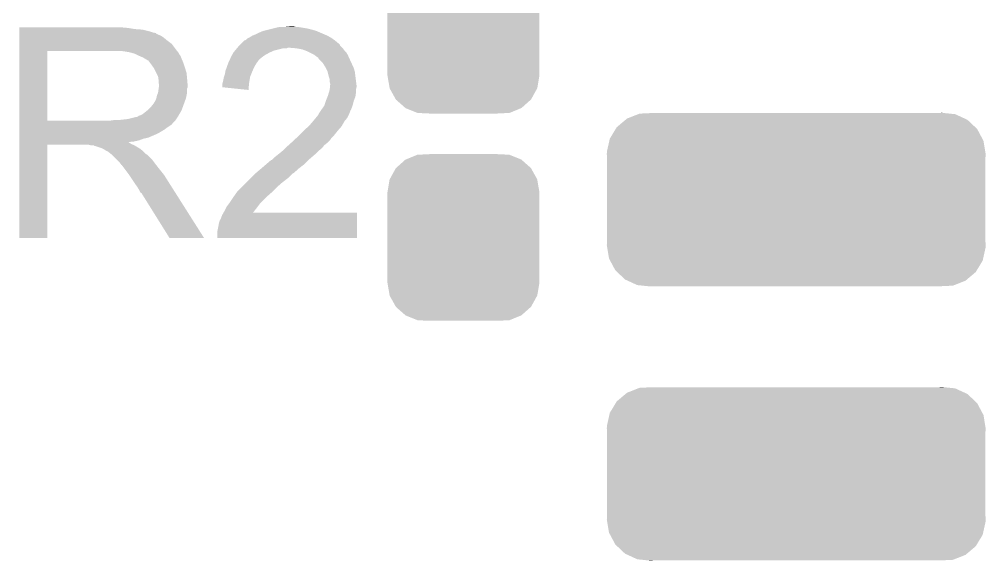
# Model space of a CAD drawing. Extents: x -1.3 to 24.2, y -3.9 to 24.8.
# Drawn here: x 5.131 to 9.608, y 10.012 to 12.519 of the extents above; entities that cross this region are included whole.
import ezdxf

# ---------------------------------------------------------------- set-up
doc = ezdxf.new("R2010")
doc.units = 0
doc.layers.get('0').update_dxf_attribs({"linetype": 'CONTINUOUS'})
doc.layers.add('ISO_9141_CLICK_V101_GTO', color=14, linetype='CONTINUOUS')
doc.layers.add('ISO_9141_CLICK_V101_GTS', color=12, linetype='CONTINUOUS')

# ---------------------------------------------------------------- blocks, each defined once
blk = doc.blocks.new('CUSTOM_45')
for points in [[(-0.83144, 0.335576), (-0.790738, 0.369828), (0.829316, 0.335576), (0.792994, 0.369828)], [(-0.790738, 0.369828), (-0.783834, 0.375636), (0.792994, 0.369828), (0.780338, 0.375636)], [(-0.783834, 0.375636), (-0.732468, 0.395778), (0.780338, 0.375636), (0.736446, 0.395778)], [(-0.732468, 0.395778), (-0.725912, 0.398348), (0.736446, 0.395778), (0.711906, 0.398348)], [(-0.725912, 0.398348), (-0.663766, 0.40132), (0.711906, 0.398348), (0.683524, 0.40132)], [(0.663766, 0.40132), (0.674566, 0.402258), (0.683524, 0.40132), (0.674566, 0.402258)], [(-0.863714, 0.282386), (-0.836558, 0.327142), (0.862066, 0.282386), (0.838258, 0.327142)], [(-0.836558, 0.327142), (-0.83144, 0.335576), (0.838258, 0.327142), (0.829316, 0.335576)], [(-0.877262, 0.221662), (-0.865984, 0.272212), (0.875788, 0.221662), (0.867476, 0.272212)], [(-0.865984, 0.272212), (-0.863714, 0.282386), (0.867476, 0.272212), (0.862066, 0.282386)], [(-0.87757, 0.21082), (-0.877262, 0.221662), (0.87757, 0.21082), (0.875788, 0.221662)], [(-0.876324, 0.189212), (-0.87757, 0.21082), (0.8763, 0.189212), (0.87757, 0.21082)], [(-0.8763, 0.188786), (-0.876324, 0.189212), (0.8763, 0.188786), (0.8763, 0.189212)], [(-0.8763, -0.188786), (-0.8763, 0.188786), (0.8763, -0.188786), (0.8763, 0.188786)], [(-0.87757, -0.21082), (-0.876326, -0.18921), (0.87757, -0.21082), (0.8763, -0.18921)], [(-0.875788, -0.221658), (-0.87757, -0.21082), (0.877264, -0.221658), (0.87757, -0.21082)], [(-0.876326, -0.18921), (-0.8763, -0.188786), (0.8763, -0.18921), (0.8763, -0.188786)], [(-0.867476, -0.272212), (-0.875788, -0.221658), (0.865984, -0.272212), (0.877264, -0.221658)], [(-0.862066, -0.282382), (-0.867476, -0.272212), (0.863716, -0.282382), (0.865984, -0.272212)], [(-0.83826, -0.327142), (-0.862066, -0.282382), (0.836558, -0.327142), (0.863716, -0.282382)], [(-0.829318, -0.335574), (-0.83826, -0.327142), (0.831442, -0.335574), (0.836558, -0.327142)], [(-0.792996, -0.36983), (-0.829318, -0.335574), (0.790732, -0.36983), (0.831442, -0.335574)], [(-0.780348, -0.375634), (-0.792996, -0.36983), (0.783836, -0.375634), (0.790732, -0.36983)], [(-0.73645, -0.39578), (-0.780348, -0.375634), (0.732456, -0.39578), (0.783836, -0.375634)], [(-0.711946, -0.398346), (-0.73645, -0.39578), (0.725912, -0.398346), (0.732456, -0.39578)], [(-0.683548, -0.40132), (-0.711946, -0.398346), (0.663766, -0.40132), (0.725912, -0.398346)], [(-0.674572, -0.40226), (-0.683548, -0.40132), (-0.674572, -0.40226), (-0.663766, -0.40132)]]:
    blk.add_solid(points)
blk = doc.blocks.new('CUSTOM_49')
for points in [[(-0.312264, 0.321732), (-0.26893, 0.360448), (0.312592, 0.321732), (0.268592, 0.360448)], [(-0.26893, 0.360448), (-0.267216, 0.361152), (0.268592, 0.360448), (0.26779, 0.361152)], [(-0.267216, 0.361152), (-0.213724, 0.383108), (0.26779, 0.361152), (0.21312, 0.383108)], [(-0.213724, 0.383108), (-0.20803, 0.383392), (0.21312, 0.383108), (0.212412, 0.383392)], [(-0.20803, 0.383392), (-0.154122, 0.38608), (0.212412, 0.383392), (0.154132, 0.38608)], [(-0.341452, 0.269636), (-0.313432, 0.320688), (0.341702, 0.269636), (0.313176, 0.320688)], [(-0.313432, 0.320688), (-0.312264, 0.321732), (0.313176, 0.320688), (0.312592, 0.321732)], [(-0.342144, 0.268372), (-0.341452, 0.269636), (0.34192, 0.268372), (0.341702, 0.269636)], [(-0.35179, 0.21082), (-0.342144, 0.268372), (0.35179, 0.21082), (0.34192, 0.268372)], [(-0.35179, 0.20955), (-0.35179, 0.21082), (0.35179, 0.20955), (0.35179, 0.21082)], [(-0.35179, -0.20955), (-0.35179, 0.20955), (0.35179, -0.20955), (0.35179, 0.20955)], [(-0.35179, -0.21082), (-0.35179, -0.20955), (0.35179, -0.21082), (0.35179, -0.20955)], [(-0.34192, -0.268358), (-0.35179, -0.21082), (0.342148, -0.268358), (0.35179, -0.21082)], [(-0.341702, -0.269636), (-0.34192, -0.268358), (0.341446, -0.269636), (0.342148, -0.268358)], [(-0.313184, -0.320676), (-0.341702, -0.269636), (0.31344, -0.320676), (0.341446, -0.269636)], [(-0.312594, -0.321732), (-0.313184, -0.320676), (0.312258, -0.321732), (0.31344, -0.320676)], [(-0.268602, -0.36044), (-0.312594, -0.321732), (0.26894, -0.36044), (0.312258, -0.321732)], [(-0.267792, -0.361154), (-0.268602, -0.36044), (0.2672, -0.361154), (0.26894, -0.36044)], [(-0.213136, -0.383104), (-0.267792, -0.361154), (0.213734, -0.383104), (0.2672, -0.361154)], [(-0.212414, -0.383394), (-0.213136, -0.383104), (0.207926, -0.383394), (0.213734, -0.383104)], [(-0.154122, -0.38608), (-0.212414, -0.383394), (0.154132, -0.38608), (0.207926, -0.383394)]]:
    blk.add_solid(points)

msp = doc.modelspace()

# ---------------------------------------------------------------- linework, layer by layer
at = {"layer": 'ISO_9141_CLICK_V101_GTO'}
for points in [[(5.13082, 12.47902), (5.130822, 12.48156), (5.63626, 12.47902), (5.60832, 12.48156)], [(5.13082, 12.47394), (5.13082, 12.47902), (5.666738, 12.47394), (5.63626, 12.47902)], [(5.13082, 12.4714), (5.13082, 12.47394), (5.7023, 12.4714), (5.666738, 12.47394)], [(5.13082, 12.46378), (5.13082, 12.4714), (5.732778, 12.46378), (5.7023, 12.4714)], [(5.13082, 12.4587), (5.13082, 12.46378), (5.748022, 12.4587), (5.732778, 12.46378)], [(5.13082, 12.45616), (5.13082, 12.4587), (5.760722, 12.45616), (5.748022, 12.4587)], [(5.13082, 12.456138), (5.13082, 12.45616), (5.76326, 12.456138), (5.760722, 12.45616)], [(5.13082, 12.453614), (5.13082, 12.456138), (5.763274, 12.453614), (5.76326, 12.456138)], [(5.13082, 12.44854), (5.13082, 12.453614), (5.77342, 12.44854), (5.763274, 12.453614)], [(5.13082, 12.443458), (5.13082, 12.44854), (5.786122, 12.443458), (5.77342, 12.44854)], [(6.210298, 12.44346), (6.223, 12.44854), (6.558282, 12.44346), (6.54643, 12.44854)], [(6.223, 12.44854), (6.23824, 12.45616), (6.54643, 12.44854), (6.52865, 12.45616)], [(6.23824, 12.45616), (6.25602, 12.463782), (6.52865, 12.45616), (6.510864, 12.463782)], [(6.25602, 12.463782), (6.264906, 12.46632), (6.510864, 12.463782), (6.504942, 12.46632)], [(6.264906, 12.46632), (6.2738, 12.46886), (6.504942, 12.46632), (6.495418, 12.46886)], [(6.2738, 12.46886), (6.30428, 12.47648), (6.495418, 12.46886), (6.46684, 12.47648)], [(6.30428, 12.47648), (6.31444, 12.47902), (6.46684, 12.47648), (6.451602, 12.47902)], [(6.31444, 12.47902), (6.337302, 12.4841), (6.451602, 12.47902), (6.421122, 12.4841)], [(6.3627, 12.4841), (6.388098, 12.48664), (6.410962, 12.4841), (6.400802, 12.48664)], [(5.130818, 12.38504), (5.13082, 12.405358), (5.85216, 12.38504), (5.836922, 12.405358)], [(5.13082, 12.4333), (5.13082, 12.443458), (5.80136, 12.4333), (5.786122, 12.443458)], [(5.13082, 12.4206), (5.13082, 12.4333), (5.8166, 12.4206), (5.80136, 12.4333)], [(5.13082, 12.405358), (5.13082, 12.4206), (5.836922, 12.405358), (5.8166, 12.4206)], [(6.149338, 12.397738), (6.156944, 12.405344), (6.616704, 12.397738), (6.614164, 12.405344)], [(6.156944, 12.405344), (6.15696, 12.40536), (6.614164, 12.405344), (6.611626, 12.40536)], [(6.15696, 12.40536), (6.159502, 12.407902), (6.611626, 12.40536), (6.609078, 12.407902)], [(6.159502, 12.407902), (6.172204, 12.4206), (6.609078, 12.407902), (6.59384, 12.4206)], [(6.172204, 12.4206), (6.179822, 12.423144), (6.59384, 12.4206), (6.59028, 12.423144)], [(6.179822, 12.423144), (6.187444, 12.430762), (6.59028, 12.423144), (6.579616, 12.430762)], [(6.187444, 12.430762), (6.192518, 12.4333), (6.579616, 12.430762), (6.576062, 12.4333)], [(6.192518, 12.4333), (6.197598, 12.43584), (6.576062, 12.4333), (6.571618, 12.43584)], [(6.197598, 12.43584), (6.210298, 12.44346), (6.571618, 12.43584), (6.558282, 12.44346)], [(5.130812, 12.049782), (5.130818, 12.37232), (5.26034, 12.049782), (5.260342, 12.37232)], [(5.130818, 12.37234), (5.130818, 12.38504), (5.862038, 12.37234), (5.85216, 12.38504)], [(5.130818, 12.37232), (5.130818, 12.37234), (5.260342, 12.37232), (5.56768, 12.37234)], [(5.638802, 12.36726), (5.605782, 12.37234), (5.865988, 12.36726), (5.862038, 12.37234)], [(5.657442, 12.362176), (5.638802, 12.36726), (5.86994, 12.362176), (5.865988, 12.36726)], [(5.66674, 12.35964), (5.657442, 12.362176), (5.869944, 12.35964), (5.86994, 12.362176)], [(5.666752, 12.359634), (5.66674, 12.35964), (5.869944, 12.359634), (5.869944, 12.35964)], [(5.68706, 12.34948), (5.666752, 12.359634), (5.87756, 12.34948), (5.869944, 12.359634)], [(6.115232, 12.35202), (6.122488, 12.36472), (6.266182, 12.35202), (6.28904, 12.36472)], [(6.122488, 12.36472), (6.12394, 12.367258), (6.28904, 12.36472), (6.29475, 12.367258)], [(6.12394, 12.367258), (6.13029, 12.37488), (6.29475, 12.367258), (6.311898, 12.37488)], [(6.13029, 12.37488), (6.138756, 12.38504), (6.311898, 12.37488), (6.352538, 12.38504)], [(6.138756, 12.38504), (6.140872, 12.387578), (6.370316, 12.38504), (6.375396, 12.387578)], [(6.140872, 12.38758), (6.149338, 12.397738), (6.62686, 12.38758), (6.616704, 12.397738)], [(6.140872, 12.387578), (6.140872, 12.38758), (6.375396, 12.387578), (6.383022, 12.38758)], [(6.413502, 12.38504), (6.383022, 12.38758), (6.6294, 12.38504), (6.62686, 12.38758)], [(6.413514, 12.385038), (6.413502, 12.38504), (6.6294, 12.385038), (6.6294, 12.38504)], [(6.441438, 12.37996), (6.413514, 12.385038), (6.633212, 12.37996), (6.6294, 12.385038)], [(6.454986, 12.37488), (6.441438, 12.37996), (6.637022, 12.37488), (6.633212, 12.37996)], [(6.46176, 12.37234), (6.454986, 12.37488), (6.639562, 12.37234), (6.637022, 12.37488)], [(6.471924, 12.367258), (6.46176, 12.37234), (6.644642, 12.367258), (6.639562, 12.37234)], [(6.497318, 12.35456), (6.471924, 12.367258), (6.65226, 12.35456), (6.644642, 12.367258)], [(5.70484, 12.34186), (5.68706, 12.34948), (5.880608, 12.34186), (5.87756, 12.34948)], [(5.71331, 12.33678), (5.70484, 12.34186), (5.88264, 12.33678), (5.880608, 12.34186)], [(5.71754, 12.334242), (5.71331, 12.33678), (5.883728, 12.334242), (5.88264, 12.33678)], [(5.725164, 12.32916), (5.71754, 12.334242), (5.885906, 12.32916), (5.883728, 12.334242)], [(5.727704, 12.329152), (5.725164, 12.32916), (5.88591, 12.329152), (5.885906, 12.32916)], [(5.73532, 12.319), (5.727704, 12.329152), (5.89026, 12.319), (5.88591, 12.329152)], [(5.74294, 12.30884), (5.73532, 12.319), (5.893648, 12.30884), (5.89026, 12.319)], [(6.091284, 12.29614), (6.097632, 12.313918), (6.21792, 12.29614), (6.228078, 12.313918)], [(6.097632, 12.313918), (6.09854, 12.316458), (6.228078, 12.313918), (6.229982, 12.316458)], [(6.09854, 12.316458), (6.102056, 12.32408), (6.229982, 12.316458), (6.2357, 12.32408)], [(6.102056, 12.32408), (6.105574, 12.3317), (6.2357, 12.32408), (6.24078, 12.3317)], [(6.105574, 12.3317), (6.106746, 12.334238), (6.24078, 12.3317), (6.24332, 12.334238)], [(6.106746, 12.334238), (6.11378, 12.349478), (6.24332, 12.334238), (6.262912, 12.349478)], [(6.11378, 12.349478), (6.115232, 12.35202), (6.262912, 12.349478), (6.266182, 12.35202)], [(6.497322, 12.354558), (6.497318, 12.35456), (6.65226, 12.354558), (6.65226, 12.35456)], [(6.50748, 12.34694), (6.497322, 12.354558), (6.655724, 12.34694), (6.65226, 12.354558)], [(6.515096, 12.34186), (6.50748, 12.34694), (6.658034, 12.34186), (6.655724, 12.34694)], [(6.517638, 12.336784), (6.515096, 12.34186), (6.66034, 12.336784), (6.658034, 12.34186)], [(6.527802, 12.32662), (6.517638, 12.336784), (6.66496, 12.32662), (6.66034, 12.336784)], [(6.535418, 12.319002), (6.527802, 12.32662), (6.668478, 12.319002), (6.66496, 12.32662)], [(6.54812, 12.298678), (6.535418, 12.319002), (6.67786, 12.298678), (6.668478, 12.319002)], [(5.752012, 12.29614), (5.74294, 12.30884), (5.89788, 12.29614), (5.893648, 12.30884)], [(5.75564, 12.291058), (5.752012, 12.29614), (5.899406, 12.291058), (5.89788, 12.29614)], [(5.7658, 12.270738), (5.75564, 12.291058), (5.9055, 12.270738), (5.899406, 12.291058)], [(5.77342, 12.255496), (5.7658, 12.270738), (5.907026, 12.255496), (5.9055, 12.270738)], [(6.0833, 12.26566), (6.085418, 12.27836), (6.20522, 12.26566), (6.2103, 12.27836)], [(6.085418, 12.27836), (6.085842, 12.2809), (6.2103, 12.27836), (6.211388, 12.2809)], [(6.085842, 12.2809), (6.091284, 12.29614), (6.211388, 12.2809), (6.21792, 12.29614)], [(6.55066, 12.2936), (6.54812, 12.298678), (6.680202, 12.2936), (6.67786, 12.298678)], [(6.55828, 12.278362), (6.55066, 12.2936), (6.684554, 12.278362), (6.680202, 12.2936)], [(6.558918, 12.275818), (6.55828, 12.278362), (6.68528, 12.275818), (6.684554, 12.278362)], [(6.563362, 12.25804), (6.558918, 12.275818), (6.687504, 12.25804), (6.68528, 12.275818)], [(5.774872, 12.24534), (5.77342, 12.255496), (5.90804, 12.24534), (5.907026, 12.255496)], [(5.77596, 12.237718), (5.774872, 12.24534), (5.908676, 12.237718), (5.90804, 12.24534)], [(5.775962, 12.225018), (5.77596, 12.237718), (5.909734, 12.225018), (5.908676, 12.237718)], [(5.7785, 12.217396), (5.775962, 12.225018), (5.91037, 12.217396), (5.909734, 12.225018)], [(6.0706, 12.217402), (6.07187, 12.222482), (6.194632, 12.217402), (6.19506, 12.222482)], [(6.07187, 12.222482), (6.07568, 12.23772), (6.19506, 12.222482), (6.1976, 12.23772)], [(6.07568, 12.23772), (6.078222, 12.25042), (6.1976, 12.23772), (6.199716, 12.25042)], [(6.078222, 12.25042), (6.079066, 12.252958), (6.199716, 12.25042), (6.20014, 12.252958)], [(6.079066, 12.252958), (6.0833, 12.26566), (6.20014, 12.252958), (6.20522, 12.26566)], [(6.568438, 12.242802), (6.563362, 12.25804), (6.689408, 12.242802), (6.687504, 12.25804)], [(6.56844, 12.230102), (6.568438, 12.242802), (6.690996, 12.230102), (6.689408, 12.242802)], [(6.57098, 12.219942), (6.56844, 12.230102), (6.692266, 12.219942), (6.690996, 12.230102)], [(5.76834, 12.166598), (5.773418, 12.179298), (5.905498, 12.166598), (5.90804, 12.179298)], [(5.773418, 12.179298), (5.77632, 12.199616), (5.90804, 12.179298), (5.90804, 12.199616)], [(5.77632, 12.199616), (5.777046, 12.204696), (5.90804, 12.199616), (5.910578, 12.204696)], [(5.777046, 12.204696), (5.7785, 12.21486), (5.910578, 12.204696), (5.910578, 12.21486)], [(5.7785, 12.214862), (5.7785, 12.217396), (5.91058, 12.214862), (5.91037, 12.217396)], [(5.7785, 12.21486), (5.7785, 12.214862), (5.910578, 12.21486), (5.91058, 12.214862)], [(6.0706, 12.20472), (6.0706, 12.217402), (6.193566, 12.20472), (6.194632, 12.217402)], [(6.192498, 12.192002), (6.0706, 12.20472), (6.192498, 12.192002), (6.193566, 12.20472)], [(6.56082, 12.166598), (6.56463, 12.1793), (6.688544, 12.166598), (6.69036, 12.1793)], [(6.56463, 12.1793), (6.56844, 12.192002), (6.69036, 12.1793), (6.69036, 12.192002)], [(6.56844, 12.192002), (6.568692, 12.194538), (6.69036, 12.192002), (6.69036, 12.194538)], [(6.568692, 12.194538), (6.569708, 12.204698), (6.69036, 12.194538), (6.6929, 12.204698)], [(6.569708, 12.204698), (6.570724, 12.214858), (6.6929, 12.204698), (6.6929, 12.214858)], [(6.570724, 12.214858), (6.57098, 12.217398), (6.6929, 12.214858), (6.692584, 12.217398)], [(6.57098, 12.217398), (6.57098, 12.219942), (6.692584, 12.217398), (6.692266, 12.219942)], [(5.753098, 12.1285), (5.75564, 12.133578), (5.893722, 12.1285), (5.895568, 12.133578)], [(5.75564, 12.133578), (5.760718, 12.141198), (5.895568, 12.133578), (5.898338, 12.141198)], [(5.760718, 12.141198), (5.765798, 12.153898), (5.898338, 12.141198), (5.902956, 12.153898)], [(5.765798, 12.1539), (5.76834, 12.166598), (5.902958, 12.1539), (5.905498, 12.166598)], [(5.765798, 12.153898), (5.765798, 12.1539), (5.902956, 12.153898), (5.902958, 12.1539)], [(6.543884, 12.120878), (6.550658, 12.141198), (6.675118, 12.120878), (6.6802, 12.141198)], [(6.550658, 12.141198), (6.55066, 12.1412), (6.6802, 12.141198), (6.6802, 12.1412)], [(6.55066, 12.1412), (6.558786, 12.161516), (6.6802, 12.1412), (6.687818, 12.161516)], [(6.558786, 12.161516), (6.56082, 12.166598), (6.687818, 12.161516), (6.688544, 12.166598)], [(5.702298, 12.080238), (5.724522, 12.098018), (5.872268, 12.080238), (5.88264, 12.098018)], [(5.724522, 12.098018), (5.727698, 12.100558), (5.88264, 12.098018), (5.883562, 12.100558)], [(5.727698, 12.100558), (5.7404, 12.11326), (5.883562, 12.100558), (5.88818, 12.11326)], [(5.7404, 12.11326), (5.750558, 12.125958), (5.88818, 12.11326), (5.892798, 12.125958)], [(5.750558, 12.125958), (5.753098, 12.1285), (5.892798, 12.125958), (5.893722, 12.1285)], [(6.520182, 12.085322), (6.523566, 12.0904), (6.660388, 12.085322), (6.66242, 12.0904)], [(6.523566, 12.0904), (6.528644, 12.098016), (6.66242, 12.0904), (6.66496, 12.098016)], [(6.528644, 12.098016), (6.53034, 12.10056), (6.66496, 12.098016), (6.667496, 12.10056)], [(6.53034, 12.10056), (6.54304, 12.118342), (6.667496, 12.10056), (6.674166, 12.118342)], [(6.54304, 12.118342), (6.543884, 12.120878), (6.674166, 12.118342), (6.675118, 12.120878)], [(5.130812, 12.04976), (5.130812, 12.049782), (5.549898, 12.04976), (5.26034, 12.049782)], [(5.130812, 12.039594), (5.130812, 12.04976), (5.842, 12.039594), (5.85216, 12.04976)], [(5.549898, 12.04976), (5.567664, 12.052298), (5.85216, 12.04976), (5.854698, 12.052298)], [(5.567664, 12.052298), (5.56768, 12.0523), (5.854698, 12.052298), (5.854698, 12.0523)], [(5.587998, 12.0523), (5.633718, 12.05738), (5.854698, 12.0523), (5.858086, 12.05738)], [(5.633718, 12.05738), (5.674358, 12.06754), (5.858086, 12.05738), (5.864862, 12.06754)], [(5.676896, 12.06754), (5.684516, 12.072618), (5.864862, 12.06754), (5.867824, 12.072618)], [(5.684516, 12.072618), (5.692138, 12.07516), (5.867824, 12.072618), (5.869306, 12.07516)], [(5.692138, 12.07516), (5.702298, 12.080238), (5.869306, 12.07516), (5.872268, 12.080238)], [(6.48716, 12.04214), (6.49139, 12.047218), (6.634196, 12.04214), (6.637018, 12.047218)], [(6.49139, 12.047218), (6.50409, 12.062462), (6.637018, 12.047218), (6.64972, 12.062462)], [(6.50409, 12.062462), (6.51256, 12.072626), (6.64972, 12.062462), (6.654802, 12.072626)], [(6.51256, 12.072626), (6.512582, 12.07516), (6.654802, 12.072626), (6.656068, 12.07516)], [(6.512582, 12.07516), (6.515106, 12.075174), (6.656068, 12.07516), (6.656076, 12.075174)], [(6.515106, 12.075174), (6.516368, 12.0777), (6.656076, 12.075174), (6.65734, 12.0777)], [(6.516368, 12.0777), (6.520182, 12.085322), (6.65734, 12.0777), (6.660388, 12.085322)], [(5.13081, 12.03706), (5.130812, 12.039594), (5.841978, 12.03706), (5.842, 12.039594)], [(5.13081, 12.037046), (5.13081, 12.03706), (5.839454, 12.037046), (5.841978, 12.03706)], [(5.13081, 12.03198), (5.13081, 12.037046), (5.836916, 12.03198), (5.839454, 12.037046)], [(5.13081, 12.01674), (5.13081, 12.03198), (5.81406, 12.01674), (5.836916, 12.03198)], [(5.13081, 12.009118), (5.13081, 12.01674), (5.803898, 12.009118), (5.81406, 12.01674)], [(5.13081, 11.99388), (5.13081, 12.009118), (5.7785, 11.99388), (5.803898, 12.009118)], [(6.42366, 11.97864), (6.44906, 12.00404), (6.58622, 11.97864), (6.60654, 12.00404)], [(6.44906, 12.00404), (6.45414, 12.00912), (6.60654, 12.00404), (6.610984, 12.00912)], [(6.45414, 12.00912), (6.471922, 12.02436), (6.610984, 12.00912), (6.62432, 12.02436)], [(6.471922, 12.02436), (6.48716, 12.04214), (6.62432, 12.02436), (6.634196, 12.04214)], [(5.13081, 11.98626), (5.13081, 11.99388), (5.76326, 11.98626), (5.7785, 11.99388)], [(5.13081, 11.97102), (5.13081, 11.98626), (5.727698, 11.97102), (5.76326, 11.98626)], [(5.13081, 11.965938), (5.13081, 11.97102), (5.704838, 11.965938), (5.727698, 11.97102)], [(5.13081, 11.95832), (5.13081, 11.965938), (5.684518, 11.95832), (5.704838, 11.965938)], [(5.13081, 11.95324), (5.13081, 11.95832), (5.661658, 11.95324), (5.684518, 11.95832)], [(5.13081, 11.950666), (5.13081, 11.95324), (5.636292, 11.950666), (5.661658, 11.95324)], [(6.388488, 11.945618), (6.4049, 11.960858), (6.555738, 11.945618), (6.570978, 11.960858)], [(6.4049, 11.960858), (6.413108, 11.96848), (6.570978, 11.960858), (6.57606, 11.96848)], [(6.413108, 11.96848), (6.41858, 11.97356), (6.57606, 11.96848), (6.58114, 11.97356)], [(6.41858, 11.97356), (6.42366, 11.97864), (6.58114, 11.97356), (6.58622, 11.97864)], [(5.1308, 11.506222), (5.130808, 11.937978), (5.260318, 11.506222), (5.26034, 11.937978)], [(5.130808, 11.948158), (5.13081, 11.950666), (5.638804, 11.948158), (5.636292, 11.950666)], [(5.130808, 11.945618), (5.130808, 11.948158), (5.643882, 11.945618), (5.638804, 11.948158)], [(5.130808, 11.94054), (5.130808, 11.945618), (5.6515, 11.94054), (5.643882, 11.945618)], [(5.130808, 11.938), (5.130808, 11.94054), (5.657852, 11.938), (5.6515, 11.94054)], [(5.130808, 11.937978), (5.130808, 11.938), (5.26034, 11.937978), (5.453378, 11.938)], [(5.463538, 11.93546), (5.453378, 11.938), (5.664202, 11.93546), (5.657852, 11.938)], [(5.478774, 11.932926), (5.476234, 11.93546), (5.668426, 11.932926), (5.664202, 11.93546)], [(5.481316, 11.93292), (5.478774, 11.932926), (5.668436, 11.93292), (5.668426, 11.932926)], [(5.511798, 11.92276), (5.481316, 11.93292), (5.685368, 11.92276), (5.668436, 11.93292)], [(5.516878, 11.92022), (5.511798, 11.92276), (5.6896, 11.92022), (5.685368, 11.92276)], [(5.521958, 11.91768), (5.516878, 11.92022), (5.692776, 11.91768), (5.6896, 11.92022)], [(5.529578, 11.912602), (5.521958, 11.91768), (5.699124, 11.912602), (5.692776, 11.91768)], [(5.534656, 11.910062), (5.529578, 11.912602), (5.702298, 11.910062), (5.699124, 11.912602)], [(5.537194, 11.91006), (5.534656, 11.910062), (5.7023, 11.91006), (5.702298, 11.910062)], [(5.53974, 11.907522), (5.537194, 11.91006), (5.704838, 11.907522), (5.7023, 11.91006)], [(6.33476, 11.89736), (6.349998, 11.910058), (6.50494, 11.89736), (6.517638, 11.910058)], [(6.349998, 11.910058), (6.350002, 11.910062), (6.517638, 11.910058), (6.517642, 11.910062)], [(6.350002, 11.910062), (6.362698, 11.922758), (6.517642, 11.910062), (6.532878, 11.922758)], [(6.362698, 11.922758), (6.36524, 11.9253), (6.532878, 11.922758), (6.53491, 11.9253)], [(6.36524, 11.9253), (6.37709, 11.935458), (6.53491, 11.9253), (6.543038, 11.935458)], [(6.37709, 11.935458), (6.38302, 11.94054), (6.543038, 11.935458), (6.54939, 11.94054)], [(6.38302, 11.94054), (6.388488, 11.945618), (6.54939, 11.94054), (6.555738, 11.945618)], [(5.5499, 11.8999), (5.53974, 11.907522), (5.71246, 11.8999), (5.704838, 11.907522)], [(5.553076, 11.89736), (5.5499, 11.8999), (5.715, 11.89736), (5.71246, 11.8999)], [(5.559428, 11.892278), (5.553076, 11.89736), (5.722622, 11.892278), (5.715, 11.89736)], [(5.562598, 11.889742), (5.559428, 11.892278), (5.725158, 11.889742), (5.722622, 11.892278)], [(5.585462, 11.866878), (5.562598, 11.889742), (5.74802, 11.866878), (5.725158, 11.889742)], [(5.593078, 11.85926), (5.585462, 11.866878), (5.753736, 11.85926), (5.74802, 11.866878)], [(6.272954, 11.84656), (6.296666, 11.86688), (6.449058, 11.84656), (6.469378, 11.86688)], [(6.296666, 11.86688), (6.297512, 11.866882), (6.469378, 11.86688), (6.46938, 11.866882)], [(6.297512, 11.866882), (6.299206, 11.866886), (6.46938, 11.866882), (6.469384, 11.866886)], [(6.299206, 11.866886), (6.311902, 11.87958), (6.469384, 11.866886), (6.484194, 11.87958)], [(6.311902, 11.87958), (6.32206, 11.8872), (6.484194, 11.87958), (6.493084, 11.8872)], [(6.32206, 11.8872), (6.33476, 11.89736), (6.493084, 11.8872), (6.50494, 11.89736)], [(5.600698, 11.8491), (5.593078, 11.85926), (5.761356, 11.8491), (5.753736, 11.85926)], [(5.60197, 11.84656), (5.600698, 11.8491), (5.76326, 11.84656), (5.761356, 11.8491)], [(5.603234, 11.844034), (5.60197, 11.84656), (5.765226, 11.844034), (5.76326, 11.84656)], [(5.60577, 11.84402), (5.603234, 11.844034), (5.765236, 11.84402), (5.765226, 11.844034)], [(5.621016, 11.8237), (5.60577, 11.84402), (5.78104, 11.8237), (5.765236, 11.84402)], [(5.63626, 11.80338), (5.621016, 11.8237), (5.797296, 11.80338), (5.78104, 11.8237)], [(6.22808, 11.80846), (6.252094, 11.82878), (6.403338, 11.80846), (6.4262, 11.82878)], [(6.252094, 11.82878), (6.2611, 11.8364), (6.4262, 11.82878), (6.435996, 11.8364)], [(6.2611, 11.8364), (6.272954, 11.84656), (6.435996, 11.8364), (6.449058, 11.84656)], [(5.639648, 11.798298), (5.63626, 11.80338), (5.80136, 11.798298), (5.797296, 11.80338)], [(5.658274, 11.77036), (5.639648, 11.798298), (5.81914, 11.77036), (5.80136, 11.798298)], [(6.17982, 11.7602), (6.1976, 11.77798), (6.34492, 11.7602), (6.36778, 11.77798)], [(6.1976, 11.77798), (6.20522, 11.7856), (6.36778, 11.77798), (6.377938, 11.7856)], [(6.20522, 11.7856), (6.225538, 11.805918), (6.377938, 11.7856), (6.39826, 11.805918)], [(6.225538, 11.805918), (6.228078, 11.808458), (6.39826, 11.805918), (6.403336, 11.808458)], [(6.228078, 11.808458), (6.22808, 11.80846), (6.403336, 11.808458), (6.403338, 11.80846)], [(5.66674, 11.75766), (5.658274, 11.77036), (5.827198, 11.75766), (5.81914, 11.77036)], [(5.67944, 11.739882), (5.66674, 11.75766), (5.838478, 11.739882), (5.827198, 11.75766)], [(5.6896, 11.722098), (5.67944, 11.739882), (5.849762, 11.722098), (5.838478, 11.739882)], [(6.139182, 11.719562), (6.1595, 11.73988), (6.301742, 11.719562), (6.32206, 11.73988)], [(6.1595, 11.73988), (6.17982, 11.7602), (6.32206, 11.73988), (6.34492, 11.7602)], [(5.692138, 11.717026), (5.6896, 11.722098), (5.85298, 11.717026), (5.849762, 11.722098)], [(5.697214, 11.714482), (5.692138, 11.717026), (5.854594, 11.714482), (5.85298, 11.717026)], [(5.699762, 11.7094), (5.697214, 11.714482), (5.857818, 11.7094), (5.854594, 11.714482)], [(5.826758, 11.50621), (5.699762, 11.7094), (5.986734, 11.50621), (5.857818, 11.7094)], [(6.10616, 11.6713), (6.1214, 11.69416), (6.25094, 11.6713), (6.273798, 11.69416)], [(6.1214, 11.69416), (6.124956, 11.699242), (6.273798, 11.69416), (6.27888, 11.699242)], [(6.124956, 11.699242), (6.137402, 11.71702), (6.27888, 11.699242), (6.2992, 11.71702)], [(6.137402, 11.71702), (6.139182, 11.719562), (6.2992, 11.71702), (6.301742, 11.719562)], [(6.08076, 11.63066), (6.08838, 11.6459), (6.218796, 11.63066), (6.23062, 11.6459)], [(6.08838, 11.6459), (6.090922, 11.65098), (6.23062, 11.6459), (6.23443, 11.65098)], [(6.090922, 11.65098), (6.102348, 11.666218), (6.23443, 11.65098), (6.24586, 11.666218)], [(6.102348, 11.666218), (6.10616, 11.6713), (6.24586, 11.666218), (6.25094, 11.6713)], [(6.06298, 11.592564), (6.06552, 11.60018), (6.695434, 11.592564), (6.695434, 11.60018)], [(6.06552, 11.60018), (6.0706, 11.612882), (6.695434, 11.60018), (6.695438, 11.612882)], [(6.0706, 11.612882), (6.076392, 11.623018), (6.695438, 11.612882), (6.69544, 11.623018)], [(6.076392, 11.623018), (6.076404, 11.62304), (6.69544, 11.623018), (6.212884, 11.62304)], [(6.076404, 11.62304), (6.08076, 11.63066), (6.212884, 11.62304), (6.218796, 11.63066)], [(6.04774, 11.534142), (6.05282, 11.55954), (6.695422, 11.534142), (6.695428, 11.55954)], [(6.05282, 11.55954), (6.055362, 11.574782), (6.695428, 11.55954), (6.69543, 11.574782)], [(6.055362, 11.574782), (6.060444, 11.590022), (6.69543, 11.574782), (6.695432, 11.590022)], [(6.060444, 11.590022), (6.06298, 11.592564), (6.695432, 11.590022), (6.695434, 11.592564)], [(5.260318, 11.5062), (5.1308, 11.506222), (5.260318, 11.5062), (5.260318, 11.506222)], [(5.98674, 11.5062), (5.986734, 11.50621), (5.98674, 11.5062), (5.826758, 11.50621)], [(6.04774, 11.506222), (6.04774, 11.534142), (6.695418, 11.506222), (6.695422, 11.534142)], [(6.695418, 11.5062), (6.04774, 11.506222), (6.695418, 11.5062), (6.695418, 11.506222)]]:
    msp.add_solid(points, dxfattribs=at)

# ---------------------------------------------------------------- block references
at = {"layer": 'ISO_9141_CLICK_V101_GTS'}
for name, p in [('CUSTOM_49', (7.1882, 12.46886)), ('CUSTOM_45', (8.72998, 11.684)), ('CUSTOM_49', (7.1882, 11.50874)), ('CUSTOM_45', (8.72998, 10.414))]:
    msp.add_blockref(name, p, dxfattribs=at)

doc.saveas('drawing.dxf')
